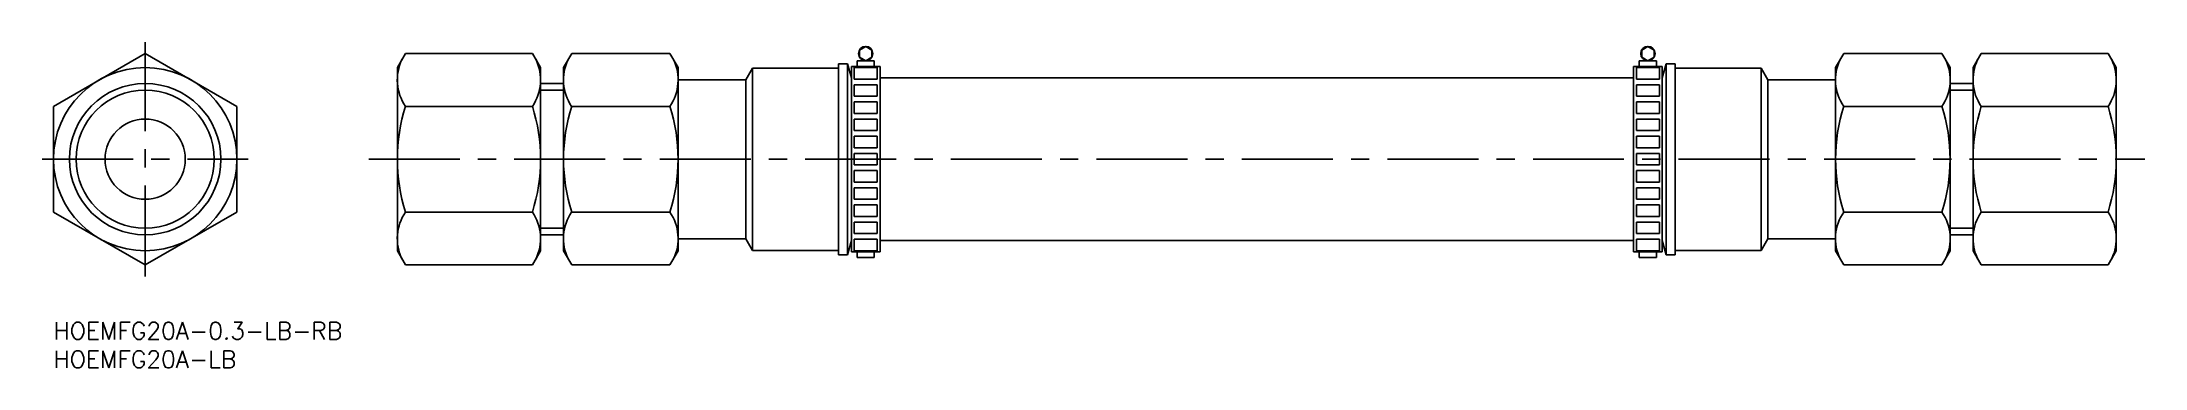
# Model space of a CAD drawing. Extents: x -2 to 365, y -8 to 49.
import ezdxf

# ---------------------------------------------------------------- set-up
doc = ezdxf.new("R2010")
doc.units = 0
doc.header["$LTSCALE"] = 0.5
doc.linetypes.add('CENTER', pattern=[50.8, 31.75, -6.35, 6.35, -6.35])
for name, color, linetype in [('MSM_CENTER', 1, 'CENTER'), ('MSM_CONTINUOUS', 7, 'CONTINUOUS'), ('MSM_NARROW', 5, 'CONTINUOUS'), ('MSM_PART_NUMBER', 7, 'CONTINUOUS')]:
    doc.layers.add(name, color=color, linetype=linetype)
doc.styles.get("Standard").update_dxf_attribs({"font": 'txt.shx', "height": 3, "bigfont": 'bigfont.shx'})

# ---------------------------------------------------------------- blocks, each defined once
blk = doc.blocks.new('*U9')
at = {"layer": 'MSM_PART_NUMBER'}
blk.add_text('HOEMFG20A-0.3-LB-RB', height=3, dxfattribs=at).set_placement((0, -3))
blk = doc.blocks.new('*U10')
at = {"layer": 'MSM_PART_NUMBER'}
blk.add_text('HOEMFG20A-LB', height=3, dxfattribs=at).set_placement((0, -8))

msp = doc.modelspace()

# ---------------------------------------------------------------- linework, layer by layer
at = {"layer": 'MSM_CENTER'}
for p, q in [((16, 8), (16, 48.95)), ((-2, 28.48), (34, 28.48)), ((55.01, 28.48), (365.01, 28.48))]:
    msp.add_line(p, q, dxfattribs=at)
at = {"layer": 'MSM_CONTINUOUS'}
for p, q in [((140.67, 47.55), (141.75, 48.18)), ((141.75, 48.18), (142.83, 47.55)), ((278.26, 48.18), (277.18, 47.55)), ((279.35, 47.55), (278.26, 48.18)), ((0, 37.71), (16, 46.95)), ((32, 37.71), (16, 46.95)), ((60.01, 44.48), (61.43, 46.95)), ((60.01, 44.48), (60.01, 12.48)), ((61.43, 46.95), (83.58, 46.95)), ((85.01, 44.48), (83.58, 46.95)), ((85.01, 44.48), (85.01, 12.48)), ((89.01, 44.48), (90.43, 46.95)), ((89.01, 44.48), (89.01, 12.48)), ((90.43, 46.95), (107.58, 46.95)), ((109.01, 44.48), (107.58, 46.95)), ((109.01, 44.48), (109.01, 12.48)), ((122.01, 44.41), (120.82, 42.36)), ((122.01, 44.41), (122.01, 12.54)), ((122.01, 44.41), (137.01, 44.41)), ((137.01, 45.16), (138.58, 45.16)), ((137.01, 45.16), (137.01, 11.79)), ((138.58, 45.16), (139.25, 42.68)), ((138.58, 45.16), (138.58, 11.79)), ((144.25, 44.68), (139.25, 44.68)), ((139.25, 44.68), (139.25, 12.28)), ((143.75, 44.48), (139.75, 44.48)), ((139.75, 44.48), (139.75, 42.48)), ((143.25, 45.68), (140.25, 45.68)), ((140.25, 45.68), (140.25, 44.68)), ((140.67, 46.3), (140.67, 47.55)), ((141.75, 45.68), (140.67, 46.3)), ((142.83, 46.3), (141.75, 45.68)), ((142.83, 47.55), (142.83, 46.3)), ((143.25, 45.68), (143.25, 44.68)), ((143.75, 44.48), (143.75, 42.48)), ((144.25, 44.68), (144.25, 12.28)), ((275.76, 44.68), (280.76, 44.68)), ((275.76, 44.68), (275.76, 12.28)), ((276.26, 44.48), (280.26, 44.48)), ((276.26, 44.48), (276.26, 42.48)), ((276.76, 45.68), (279.76, 45.68)), ((276.76, 45.68), (276.76, 44.68)), ((277.18, 47.55), (277.18, 46.3)), ((277.18, 46.3), (278.26, 45.68)), ((278.26, 45.68), (279.35, 46.3)), ((279.35, 46.3), (279.35, 47.55)), ((279.76, 45.68), (279.76, 44.68)), ((280.26, 44.48), (280.26, 42.48)), ((281.43, 45.16), (280.76, 42.68)), ((280.76, 44.68), (280.76, 12.28)), ((283.01, 45.16), (281.43, 45.16)), ((281.43, 45.16), (281.43, 11.79)), ((283.01, 45.16), (283.01, 11.79)), ((298.01, 44.41), (283.01, 44.41)), ((298.01, 12.54), (298.01, 44.41)), ((298.01, 44.41), (299.19, 42.36)), ((311.01, 44.48), (312.43, 46.95)), ((311.01, 12.48), (311.01, 44.48)), ((329.58, 46.95), (312.43, 46.95)), ((331.01, 44.48), (329.58, 46.95)), ((331.01, 12.48), (331.01, 44.48)), ((335.01, 44.48), (336.43, 46.95)), ((335.01, 12.48), (335.01, 44.48)), ((358.58, 46.95), (336.43, 46.95)), ((360.01, 44.48), (358.58, 46.95)), ((360.01, 12.48), (360.01, 44.48)), ((85.01, 41.7), (89.01, 41.7)), ((109.01, 42.36), (120.82, 42.36)), ((120.82, 42.36), (120.82, 14.59)), ((143.75, 42.48), (139.75, 42.48)), ((143.75, 41.48), (139.75, 41.48)), ((139.75, 41.48), (139.75, 39.48)), ((143.75, 41.48), (143.75, 39.48)), ((275.76, 42.68), (144.25, 42.68)), ((276.26, 42.48), (280.26, 42.48)), ((276.26, 41.48), (280.26, 41.48)), ((276.26, 41.48), (276.26, 39.48)), ((280.26, 41.48), (280.26, 39.48)), ((311.01, 42.36), (299.19, 42.36)), ((299.19, 14.59), (299.19, 42.36)), ((335.01, 41.7), (331.01, 41.7)), ((0, 19.24), (0, 37.71)), ((32, 19.24), (32, 37.71)), ((61.43, 37.71), (83.58, 37.71)), ((90.43, 37.71), (107.58, 37.71)), ((143.75, 39.48), (139.75, 39.48)), ((143.75, 38.48), (139.75, 38.48)), ((139.75, 38.48), (139.75, 36.48)), ((143.75, 38.48), (143.75, 36.48)), ((276.26, 39.48), (280.26, 39.48)), ((276.26, 38.48), (280.26, 38.48)), ((276.26, 38.48), (276.26, 36.48)), ((280.26, 38.48), (280.26, 36.48)), ((329.58, 37.71), (312.43, 37.71)), ((358.58, 37.71), (336.43, 37.71)), ((143.75, 36.48), (139.75, 36.48)), ((143.75, 35.48), (139.75, 35.48)), ((139.75, 35.48), (139.75, 33.48)), ((143.75, 33.48), (139.75, 33.48)), ((143.75, 35.48), (143.75, 33.48)), ((276.26, 36.48), (280.26, 36.48)), ((276.26, 35.48), (280.26, 35.48)), ((276.26, 35.48), (276.26, 33.48)), ((276.26, 33.48), (280.26, 33.48)), ((280.26, 35.48), (280.26, 33.48)), ((143.75, 32.48), (139.75, 32.48)), ((139.75, 32.48), (139.75, 30.48)), ((143.75, 30.48), (139.75, 30.48)), ((143.75, 29.48), (139.75, 29.48)), ((139.75, 29.48), (139.75, 27.48)), ((143.75, 32.48), (143.75, 30.48)), ((143.75, 29.48), (143.75, 27.48)), ((276.26, 32.48), (280.26, 32.48)), ((276.26, 32.48), (276.26, 30.48)), ((276.26, 30.48), (280.26, 30.48)), ((276.26, 29.48), (280.26, 29.48)), ((276.26, 29.48), (276.26, 27.48)), ((280.26, 32.48), (280.26, 30.48)), ((280.26, 29.48), (280.26, 27.48)), ((143.75, 27.48), (139.75, 27.48)), ((143.75, 26.48), (139.75, 26.48)), ((139.75, 26.48), (139.75, 24.48)), ((143.75, 26.48), (143.75, 24.48)), ((276.26, 27.48), (280.26, 27.48)), ((276.26, 26.48), (280.26, 26.48)), ((276.26, 26.48), (276.26, 24.48)), ((280.26, 26.48), (280.26, 24.48)), ((143.75, 24.48), (139.75, 24.48)), ((143.75, 23.48), (139.75, 23.48)), ((139.75, 23.48), (139.75, 21.48)), ((143.75, 23.48), (143.75, 21.48)), ((276.26, 24.48), (280.26, 24.48)), ((276.26, 23.48), (280.26, 23.48)), ((276.26, 23.48), (276.26, 21.48)), ((280.26, 23.48), (280.26, 21.48)), ((0, 19.24), (16, 10)), ((16, 10), (32, 19.24)), ((61.43, 19.24), (83.58, 19.24)), ((90.43, 19.24), (107.58, 19.24)), ((143.75, 21.48), (139.75, 21.48)), ((143.75, 20.48), (139.75, 20.48)), ((139.75, 20.48), (139.75, 18.48)), ((143.75, 18.48), (139.75, 18.48)), ((143.75, 20.48), (143.75, 18.48)), ((276.26, 21.48), (280.26, 21.48)), ((276.26, 20.48), (280.26, 20.48)), ((276.26, 20.48), (276.26, 18.48)), ((276.26, 18.48), (280.26, 18.48)), ((280.26, 20.48), (280.26, 18.48)), ((329.58, 19.24), (312.43, 19.24)), ((358.58, 19.24), (336.43, 19.24)), ((85.01, 15.25), (89.01, 15.25)), ((143.75, 17.48), (139.75, 17.48)), ((139.75, 17.48), (139.75, 15.48)), ((143.75, 15.48), (139.75, 15.48)), ((143.75, 17.48), (143.75, 15.48)), ((276.26, 17.48), (280.26, 17.48)), ((276.26, 17.48), (276.26, 15.48)), ((276.26, 15.48), (280.26, 15.48)), ((280.26, 17.48), (280.26, 15.48)), ((335.01, 15.25), (331.01, 15.25)), ((60.01, 12.48), (61.43, 10)), ((85.01, 12.48), (83.58, 10)), ((89.01, 12.48), (90.43, 10)), ((109.01, 12.48), (107.58, 10)), ((109.01, 14.59), (120.82, 14.59)), ((122.01, 12.54), (120.82, 14.59)), ((122.01, 12.54), (137.01, 12.54)), ((137.01, 11.79), (138.58, 11.79)), ((138.58, 11.79), (139.25, 14.28)), ((144.25, 12.28), (139.25, 12.28)), ((143.75, 14.48), (139.75, 14.48)), ((139.75, 14.48), (139.75, 12.48)), ((143.75, 12.48), (139.75, 12.48)), ((140.25, 11.28), (140.25, 12.28)), ((143.25, 11.28), (140.25, 11.28)), ((143.25, 11.28), (143.25, 12.28)), ((143.75, 14.48), (143.75, 12.48)), ((275.76, 14.28), (144.25, 14.28)), ((275.76, 12.28), (280.76, 12.28)), ((276.26, 14.48), (280.26, 14.48)), ((276.26, 14.48), (276.26, 12.48)), ((276.26, 12.48), (280.26, 12.48)), ((276.76, 11.28), (276.76, 12.28)), ((276.76, 11.28), (279.76, 11.28)), ((279.76, 11.28), (279.76, 12.28)), ((280.26, 14.48), (280.26, 12.48)), ((281.43, 11.79), (280.76, 14.28)), ((283.01, 11.79), (281.43, 11.79)), ((298.01, 12.54), (283.01, 12.54)), ((298.01, 12.54), (299.19, 14.59)), ((311.01, 14.59), (299.19, 14.59)), ((311.01, 12.48), (312.43, 10)), ((331.01, 12.48), (329.58, 10)), ((335.01, 12.48), (336.43, 10)), ((360.01, 12.48), (358.58, 10)), ((61.43, 10), (83.58, 10)), ((90.43, 10), (107.58, 10)), ((329.58, 10), (312.43, 10)), ((358.58, 10), (336.43, 10))]:
    msp.add_line(p, q, dxfattribs=at)
for centre, radius in [((141.75, 46.93), 1.25), ((278.26, 46.93), 1.25), ((16, 28.48), 16), ((16, 28.48), 12.06), ((16, 28.48), 7)]:
    msp.add_circle(centre, radius, dxfattribs=at)
for centre, radius, start, end in [((68.18, 42.33), 8.18, 154.3842, 214.3842), ((76.83, 42.33), 8.18, 325.6158, 25.6158), ((97.18, 42.33), 8.18, 154.3842, 214.3842), ((100.83, 42.33), 8.18, 325.6158, 25.6158), ((319.18, 42.33), 8.18, 154.3842, 214.3842), ((322.83, 42.33), 8.18, 325.6158, 25.6158), ((343.18, 42.33), 8.18, 154.3842, 214.3842), ((351.83, 42.33), 8.18, 325.6158, 25.6158), ((90.58, 28.48), 30.57, 162.412, 197.588), ((54.43, 28.48), 30.57, 342.412, 17.588), ((119.58, 28.48), 30.57, 162.412, 197.588), ((78.43, 28.48), 30.57, 342.412, 17.588), ((341.58, 28.48), 30.57, 162.412, 197.588), ((300.43, 28.48), 30.57, 342.412, 17.588), ((365.58, 28.48), 30.57, 162.412, 197.588), ((329.43, 28.48), 30.57, 342.412, 17.588), ((68.18, 14.62), 8.18, 145.6158, 205.6158), ((76.83, 14.62), 8.18, 334.3842, 34.3842), ((97.18, 14.62), 8.18, 145.6158, 205.6158), ((100.83, 14.62), 8.18, 334.3842, 34.3842), ((319.18, 14.62), 8.18, 145.6158, 205.6158), ((322.83, 14.62), 8.18, 334.3842, 34.3842), ((343.18, 14.62), 8.18, 145.6158, 205.6158), ((351.83, 14.62), 8.18, 334.3842, 34.3842)]:
    msp.add_arc(centre, radius, start, end, dxfattribs=at)
at = {"layer": 'MSM_NARROW'}
for p, q in [((85.01, 40.53), (89.01, 40.53)), ((331.01, 40.53), (335.01, 40.53)), ((85.01, 16.42), (89.01, 16.42)), ((331.01, 16.42), (335.01, 16.42))]:
    msp.add_line(p, q, dxfattribs=at)
msp.add_circle((16, 28.48), 13.22, dxfattribs=at)

# ---------------------------------------------------------------- block references
at = {"layer": 'MSM_CONTINUOUS'}
for name in ['*U9', '*U10']:
    msp.add_blockref(name, (0, 0), dxfattribs=at)

doc.saveas('drawing.dxf')
